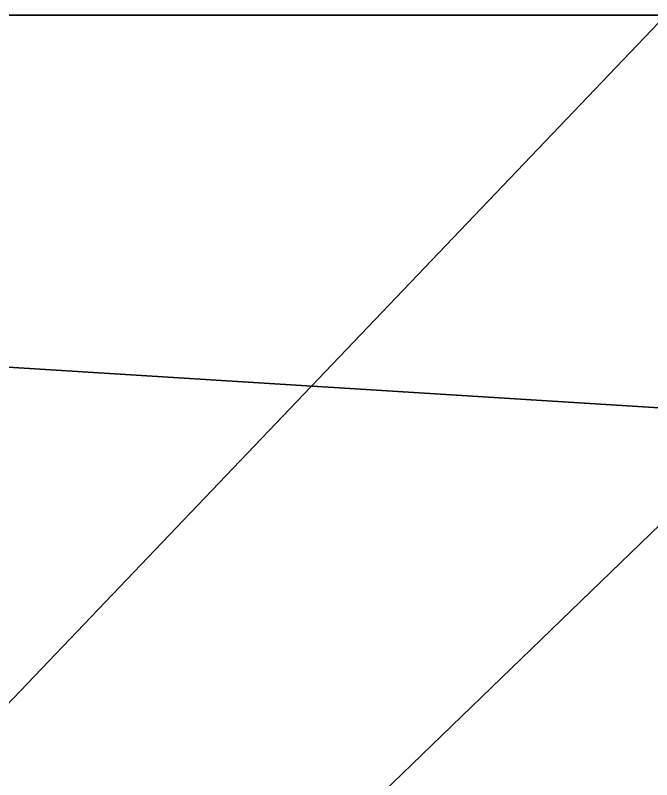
# Model space of a CAD drawing. Extents: x 207 to 387, y 94 to 160.
# Drawn here: x 299.2135 to 299.4867, y 155.4241 to 155.7524 of the extents above; entities that cross this region are included whole.
import ezdxf

# ---------------------------------------------------------------- set-up
doc = ezdxf.new("R2010")
doc.units = 0
doc.header["$LTSCALE"] = 2.54
doc.layers.get('0').update_dxf_attribs({"color": 13, "linetype": 'CONTINUOUS'})

# ---------------------------------------------------------------- blocks, each defined once
blk = doc.blocks.new('SP_05_ALTFIELD_CREDENZA_DW')
at = {"color": 23}
for p, q in [((45.1125, 3.9375, 19.125), (89.8875, 3.9375, 19.125)), ((45.1125, 3.9375, 19.125), (89.8875, 3.9375, 19.125)), ((45.1125, 3.9375, 90), (89.8875, 3.9375, 90)), ((45.1125, 3.9375, 90), (89.8875, 3.9375, 90)), ((89.8875, 3.9375, 90), (86.97713, 3.9375, 85.6125)), ((89.8875, 3.9375, 90), (86.97713, 3.9375, 85.6125)), ((89.8875, 3.9375, 90), (86.97713, 3.9375, 85.6125)), ((87.201, 3.9375, 21.825), (89.8875, 3.9375, 19.125)), ((87.201, 3.9375, 21.825), (89.8875, 3.9375, 19.125)), ((87.201, 3.9375, 21.825), (89.8875, 3.9375, 19.125))]:
    blk.add_line(p, q, dxfattribs=at)
mesh = blk.add_polyface(dxfattribs=at)
corners = [(89.8875, 6.75, 19.125), (45.1125, 3.9375, 19.125), (45.1125, 6.75, 19.125), (89.8875, 3.9375, 19.125)]
mesh.append_faces([[corners[k] for k in face] for face in [(0, 1, 2), (1, 0, 3)]], dxfattribs={"vtx0": -1, "color": 23})
mesh = blk.add_polyface(dxfattribs=at)
corners = [(89.8875, 3.9375, 90), (45.1125, 6.75, 90), (45.1125, 3.9375, 90), (89.8875, 6.75, 90)]
mesh.append_faces([[corners[k] for k in face] for face in [(0, 1, 2), (1, 0, 3)]], dxfattribs={"vtx0": -1, "color": 23})
mesh = blk.add_polyface(dxfattribs=at)
corners = [(89.8875, 6.75, 90), (86.97713, 3.9375, 85.6125), (89.8875, 3.9375, 90), (87.3686, 4.64007, 86.20266), (86.52938, 4.6125, 84.9375), (86.97713, 4.6125, 85.6125), (86.52938, 6.75, 84.9375)]
mesh.append_faces([[corners[k] for k in face] for face in [(0, 1, 2), (3, 4, 5)]], dxfattribs={"vtx0": -1, "color": 23})
mesh.append_faces([[corners[k] for k in face] for face in [(1, 0, 3), (4, 3, 6), (6, 3, 0)]], dxfattribs={"vtx0": -1, "vtx1": -1, "color": 23})
mesh = blk.add_polyface(dxfattribs=at)
corners = [(89.8875, 6.75, 19.125), (87.201, 3.9375, 21.825), (89.8875, 3.9375, 19.125), (87.201, 4.275, 21.825), (87.201, 4.6125, 21.825), (86.86519, 4.6125, 22.1625), (86.52938, 4.6125, 22.5), (86.52938, 6.75, 22.5)]
mesh.append_faces([[corners[k] for k in face] for face in [(0, 1, 2), (6, 0, 7)]], dxfattribs={"vtx0": -1, "color": 23})
mesh.append_faces([[corners[k] for k in face] for face in [(1, 0, 3), (3, 0, 4), (4, 0, 5), (5, 0, 6)]], dxfattribs={"vtx0": -1, "vtx1": -1, "color": 23})
mesh = blk.add_polyface(dxfattribs=at)
corners = [(87.3686, 4.64007, 86.20266), (86.97713, 4.6125, 85.6125), (86.97713, 3.9375, 85.6125)]
mesh.append_faces([[corners[k] for k in face] for face in [(0, 1, 2)]], dxfattribs={"color": 23})
mesh = blk.add_polyface(dxfattribs=at)
corners = [(87.3686, 4.64007, 86.20266), (86.97713, 4.6125, 85.6125), (86.97713, 3.9375, 85.6125)]
mesh.append_faces([[corners[k] for k in face] for face in [(0, 1, 2)]], dxfattribs={"color": 23})
mesh = blk.add_polyface(dxfattribs=at)
corners = [(87.201, 3.9375, 21.825), (45.1125, 3.9375, 19.125), (89.8875, 3.9375, 19.125), (47.799, 3.9375, 21.825)]
mesh.append_faces([[corners[k] for k in face] for face in [(0, 1, 2), (1, 0, 3)]], dxfattribs={"vtx0": -1, "color": 23})
mesh = blk.add_polyface(dxfattribs=at)
corners = [(89.8875, 3.9375, 90), (48.02288, 3.9375, 85.6125), (86.97713, 3.9375, 85.6125), (47.05274, 3.9375, 87.075), (45.1125, 3.9375, 90)]
mesh.append_faces([[corners[k] for k in face] for face in [(0, 1, 2), (3, 0, 4)]], dxfattribs={"vtx0": -1, "color": 23})
mesh.append_faces([[corners[k] for k in face] for face in [(1, 0, 3)]], dxfattribs={"vtx0": -1, "vtx1": -1, "color": 23})
mesh = blk.add_polyface(dxfattribs=at)
corners = [(89.8875, 3.9375, 90), (87.201, 3.9375, 21.825), (89.8875, 3.9375, 19.125), (87.201, 3.9375, 85.6125), (86.97713, 3.9375, 85.6125)]
mesh.append_faces([[corners[k] for k in face] for face in [(0, 1, 2), (3, 0, 4)]], dxfattribs={"vtx0": -1, "color": 23})
mesh.append_faces([[corners[k] for k in face] for face in [(1, 0, 3)]], dxfattribs={"vtx0": -1, "vtx1": -1, "color": 23})

msp = doc.modelspace()

# ---------------------------------------------------------------- block references
at = {"color": 23, "rotation": 180}
msp.add_blockref('SP_05_ALTFIELD_CREDENZA_DW', (386.69383, 159.68985), dxfattribs=at)

doc.saveas('drawing.dxf')
